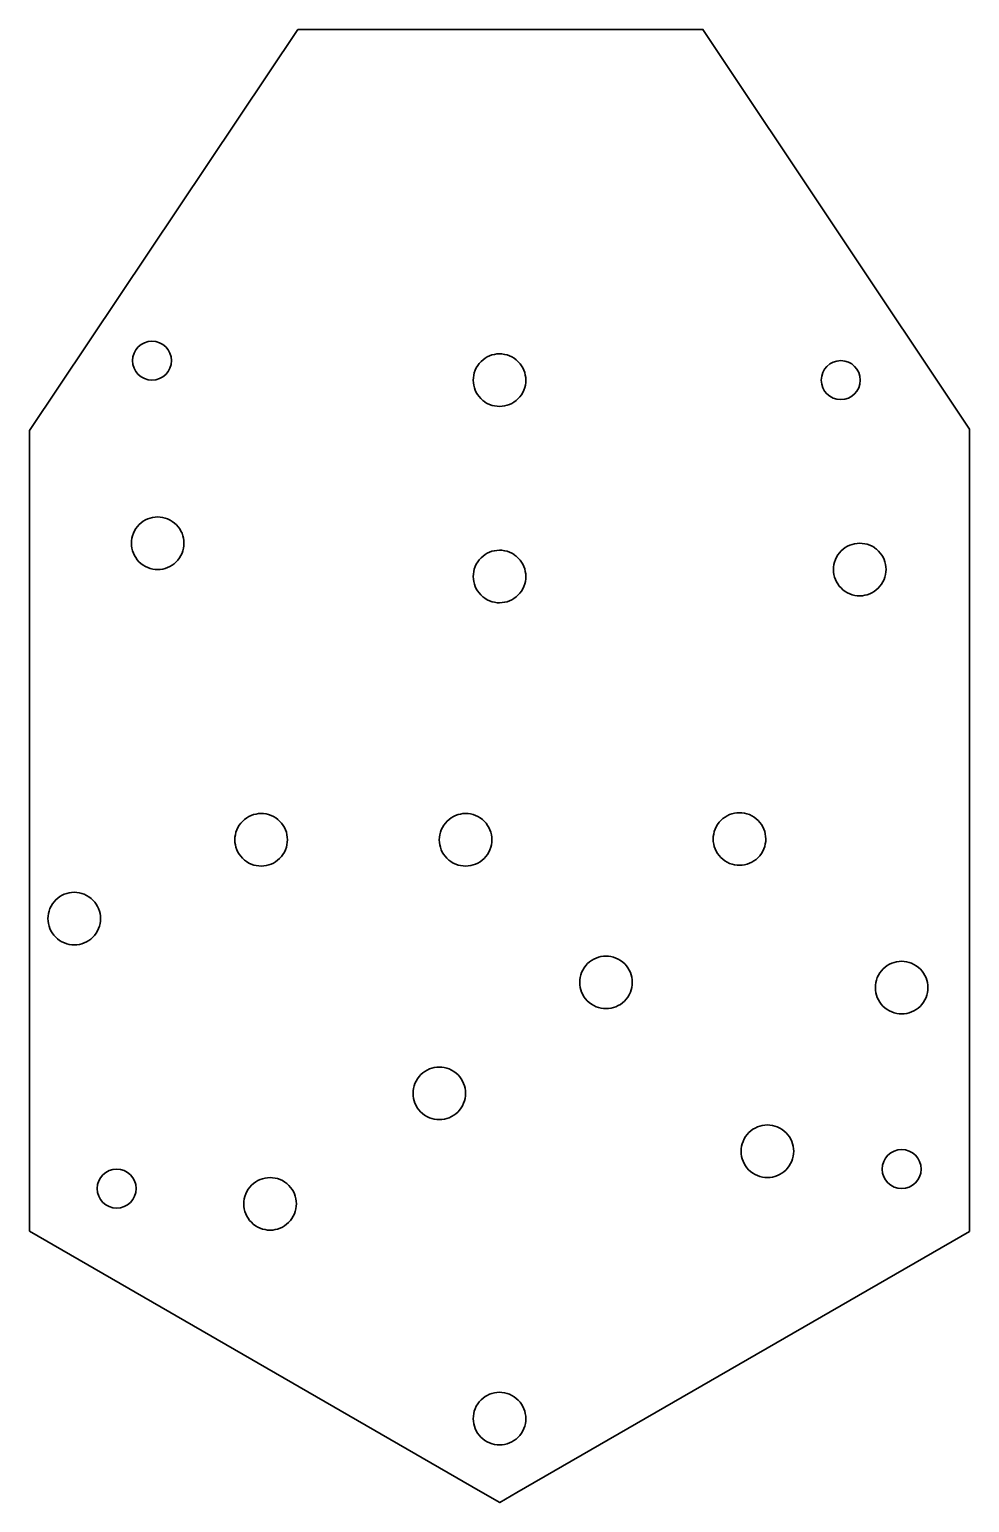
# Model space of a CAD drawing. Header units: inches. Extents: x 0 to 2.18, y -3.42 to 0.
import ezdxf

# ---------------------------------------------------------------- set-up
doc = ezdxf.new("R2010")
doc.units = ezdxf.units.IN
doc.header["$MEASUREMENT"] = 0
for name, color, linetype in [('Dimension', 7, 'Continuous'), ('Holes', 7, 'Continuous'), ('LEDs', 7, 'Continuous')]:
    doc.layers.add(name, color=color, linetype=linetype)

# ---------------------------------------------------------------- blocks, each defined once
blk = doc.blocks.new('block 4')
at = {"layer": 'Holes', "color": 174, "lineweight": 35}
blk.add_open_spline([(2.0693, -2.6454), (2.0693, -2.6704), (2.0491, -2.6907), (2.0241, -2.6907), (1.9991, -2.6907), (1.9788, -2.6704), (1.9788, -2.6454), (1.9788, -2.6204), (1.9991, -2.6001), (2.0241, -2.6001), (2.0491, -2.6001), (2.0693, -2.6204), (2.0693, -2.6454)], degree=3, knots=[0, 0, 0, 0, 1, 1, 1, 2, 2, 2, 3, 3, 3, 4, 4, 4, 4], dxfattribs=at)
blk = doc.blocks.new('block 3')
at = {"layer": 'Holes'}
blk.add_blockref('block 4', (0, 0), dxfattribs=at)
blk = doc.blocks.new('block 6')
at = {"layer": 'Holes', "color": 174, "lineweight": 35}
blk.add_open_spline([(1.928, -0.8141), (1.928, -0.8391), (1.9077, -0.8593), (1.8827, -0.8593), (1.8577, -0.8593), (1.8375, -0.8391), (1.8375, -0.8141), (1.8375, -0.7891), (1.8577, -0.7688), (1.8827, -0.7688), (1.9077, -0.7688), (1.928, -0.7891), (1.928, -0.8141)], degree=3, knots=[0, 0, 0, 0, 1, 1, 1, 2, 2, 2, 3, 3, 3, 4, 4, 4, 4], dxfattribs=at)
blk = doc.blocks.new('block 5')
at = {"layer": 'Holes'}
blk.add_blockref('block 6', (0, 0), dxfattribs=at)
blk = doc.blocks.new('block 8')
at = {"layer": 'Holes', "color": 174, "lineweight": 35}
blk.add_open_spline([(0.3296, -0.7688), (0.3296, -0.7938), (0.3093, -0.8141), (0.2843, -0.8141), (0.2593, -0.8141), (0.2391, -0.7938), (0.2391, -0.7688), (0.2391, -0.7438), (0.2593, -0.7235), (0.2843, -0.7235), (0.3093, -0.7235), (0.3296, -0.7438), (0.3296, -0.7688)], degree=3, knots=[0, 0, 0, 0, 1, 1, 1, 2, 2, 2, 3, 3, 3, 4, 4, 4, 4], dxfattribs=at)
blk = doc.blocks.new('block 7')
at = {"layer": 'Holes'}
blk.add_blockref('block 8', (0, 0), dxfattribs=at)
blk = doc.blocks.new('block 10')
at = {"layer": 'Holes', "color": 174, "lineweight": 35}
blk.add_open_spline([(0.2476, -2.6907), (0.2476, -2.7157), (0.2273, -2.7359), (0.2023, -2.7359), (0.1773, -2.7359), (0.1571, -2.7157), (0.1571, -2.6907), (0.1571, -2.6656), (0.1773, -2.6454), (0.2023, -2.6454), (0.2273, -2.6454), (0.2476, -2.6656), (0.2476, -2.6907)], degree=3, knots=[0, 0, 0, 0, 1, 1, 1, 2, 2, 2, 3, 3, 3, 4, 4, 4, 4], dxfattribs=at)
blk = doc.blocks.new('block 9')
at = {"layer": 'Holes'}
blk.add_blockref('block 10', (0, 0), dxfattribs=at)
blk = doc.blocks.new('block 2')
at = {"layer": 'Holes'}
for name in ['block 7', 'block 5', 'block 3', 'block 9']:
    blk.add_blockref(name, (0, 0), dxfattribs=at)
blk = doc.blocks.new('block 11')
at = {"layer": 'LEDs', "color": 106, "lineweight": 35}
for points in [[(1.1248, -0.7634), (1.0968, -0.7446), (1.0589, -0.7521), (1.0401, -0.7801), (1.0214, -0.8081), (1.0289, -0.846), (1.0568, -0.8647), (1.0569, -0.8647), (1.0569, -0.8647), (1.0569, -0.8648), (1.0849, -0.8835), (1.1228, -0.876), (1.1415, -0.848), (1.1603, -0.82), (1.1528, -0.7822), (1.1248, -0.7634), (1.1248, -0.7634), (1.1248, -0.7634), (1.1248, -0.7634)], [(0.3315, -1.1419), (0.3035, -1.1232), (0.2656, -1.1307), (0.2469, -1.1586), (0.2281, -1.1866), (0.2356, -1.2245), (0.2636, -1.2433), (0.2636, -1.2433), (0.2636, -1.2433), (0.2636, -1.2433), (0.2916, -1.2621), (0.3295, -1.2546), (0.3483, -1.2266), (0.367, -1.1986), (0.3595, -1.1607), (0.3315, -1.142), (0.3315, -1.1419), (0.3315, -1.1419), (0.3315, -1.1419)], [(1.9607, -1.2029), (1.9327, -1.1842), (1.8948, -1.1917), (1.8761, -1.2197), (1.8573, -1.2476), (1.8648, -1.2855), (1.8928, -1.3043), (1.8928, -1.3043), (1.8928, -1.3043), (1.8928, -1.3043), (1.9208, -1.3231), (1.9587, -1.3156), (1.9775, -1.2876), (1.9962, -1.2596), (1.9887, -1.2217), (1.9608, -1.203), (1.9607, -1.203), (1.9607, -1.203), (1.9607, -1.2029)], [(1.1248, -1.2191), (1.0968, -1.2004), (1.0589, -1.2079), (1.0401, -1.2359), (1.0214, -1.2638), (1.0289, -1.3017), (1.0568, -1.3205), (1.0569, -1.3205), (1.0569, -1.3205), (1.0569, -1.3205), (1.0849, -1.3393), (1.1228, -1.3318), (1.1415, -1.3038), (1.1603, -1.2758), (1.1528, -1.2379), (1.1248, -1.2192), (1.1248, -1.2191), (1.1248, -1.2191), (1.1248, -1.2191)], [(0.5716, -1.8303), (0.5436, -1.8116), (0.5057, -1.8191), (0.487, -1.8471), (0.4682, -1.875), (0.4757, -1.9129), (0.5037, -1.9317), (0.5037, -1.9317), (0.5037, -1.9317), (0.5037, -1.9317), (0.5317, -1.9505), (0.5696, -1.943), (0.5883, -1.915), (0.6071, -1.887), (0.5996, -1.8491), (0.5716, -1.8304), (0.5716, -1.8304), (0.5716, -1.8303), (0.5716, -1.8303)], [(1.046, -1.8303), (1.018, -1.8116), (0.9801, -1.8191), (0.9614, -1.8471), (0.9426, -1.875), (0.9501, -1.9129), (0.9781, -1.9317), (0.9781, -1.9317), (0.9781, -1.9317), (0.9782, -1.9317), (1.0061, -1.9505), (1.044, -1.943), (1.0628, -1.915), (1.0815, -1.887), (1.074, -1.8491), (1.0461, -1.8304), (1.046, -1.8304), (1.046, -1.8303), (1.046, -1.8303)], [(1.6816, -1.8285), (1.6536, -1.8097), (1.6158, -1.8172), (1.597, -1.8452), (1.5783, -1.8732), (1.5857, -1.9111), (1.6137, -1.9298), (1.6137, -1.9298), (1.6138, -1.9299), (1.6138, -1.9299), (1.6418, -1.9486), (1.6796, -1.9411), (1.6984, -1.9131), (1.7171, -1.8852), (1.7097, -1.8473), (1.6817, -1.8285), (1.6817, -1.8285), (1.6816, -1.8285), (1.6816, -1.8285)], [(0.1378, -2.0132), (0.1099, -1.9944), (0.072, -2.0019), (0.0532, -2.0299), (0.0345, -2.0579), (0.042, -2.0958), (0.0699, -2.1145), (0.07, -2.1145), (0.07, -2.1145), (0.07, -2.1146), (0.098, -2.1333), (0.1359, -2.1258), (0.1546, -2.0978), (0.1734, -2.0699), (0.1659, -2.032), (0.1379, -2.0132), (0.1379, -2.0132), (0.1379, -2.0132), (0.1378, -2.0132)], [(1.3718, -2.1613), (1.3438, -2.1426), (1.306, -2.15), (1.2872, -2.178), (1.2685, -2.206), (1.2759, -2.2439), (1.3039, -2.2627), (1.3039, -2.2627), (1.304, -2.2627), (1.304, -2.2627), (1.332, -2.2814), (1.3698, -2.2739), (1.3886, -2.246), (1.4073, -2.218), (1.3999, -2.1801), (1.3719, -2.1613), (1.3719, -2.1613), (1.3718, -2.1613), (1.3718, -2.1613)], [(2.058, -2.1734), (2.03, -2.1547), (1.9921, -2.1622), (1.9734, -2.1901), (1.9546, -2.2181), (1.9621, -2.256), (1.9901, -2.2748), (1.9901, -2.2748), (1.9901, -2.2748), (1.9901, -2.2748), (2.0181, -2.2935), (2.056, -2.2861), (2.0748, -2.2581), (2.0935, -2.2301), (2.086, -2.1922), (2.058, -2.1734), (2.058, -2.1734), (2.058, -2.1734), (2.058, -2.1734)], [(0.985, -2.4189), (0.957, -2.4001), (0.9191, -2.4076), (0.9004, -2.4356), (0.8816, -2.4636), (0.8891, -2.5015), (0.9171, -2.5202), (0.9171, -2.5203), (0.9171, -2.5203), (0.9171, -2.5203), (0.9451, -2.539), (0.983, -2.5315), (1.0018, -2.5036), (1.0205, -2.4756), (1.013, -2.4377), (0.985, -2.4189), (0.985, -2.4189), (0.985, -2.4189), (0.985, -2.4189)], [(1.7464, -2.5534), (1.7184, -2.5346), (1.6805, -2.5421), (1.6618, -2.5701), (1.643, -2.5981), (1.6505, -2.636), (1.6785, -2.6547), (1.6785, -2.6547), (1.6785, -2.6547), (1.6785, -2.6548), (1.7065, -2.6735), (1.7444, -2.666), (1.7632, -2.638), (1.7819, -2.61), (1.7744, -2.5722), (1.7465, -2.5534), (1.7464, -2.5534), (1.7464, -2.5534), (1.7464, -2.5534)], [(0.5924, -2.6754), (0.5644, -2.6567), (0.5265, -2.6642), (0.5077, -2.6921), (0.489, -2.7201), (0.4965, -2.758), (0.5245, -2.7768), (0.5245, -2.7768), (0.5245, -2.7768), (0.5245, -2.7768), (0.5525, -2.7955), (0.5904, -2.7881), (0.6091, -2.7601), (0.6279, -2.7321), (0.6204, -2.6942), (0.5924, -2.6754), (0.5924, -2.6754), (0.5924, -2.6754), (0.5924, -2.6754)], [(1.1248, -3.1739), (1.0968, -3.1552), (1.0589, -3.1627), (1.0401, -3.1907), (1.0214, -3.2186), (1.0289, -3.2565), (1.0568, -3.2753), (1.0569, -3.2753), (1.0569, -3.2753), (1.0569, -3.2753), (1.0849, -3.2941), (1.1228, -3.2866), (1.1415, -3.2586), (1.1603, -3.2306), (1.1528, -3.1927), (1.1248, -3.174), (1.1248, -3.174), (1.1248, -3.174), (1.1248, -3.1739)]]:
    blk.add_open_spline(points, degree=3, knots=[0, 0, 0, 0, 1, 1, 1, 2, 2, 2, 3, 3, 3, 4, 4, 4, 5, 5, 5, 6, 6, 6, 6], dxfattribs=at)

msp = doc.modelspace()

# ---------------------------------------------------------------- linework, layer by layer
at = {"layer": 'Dimension', "color": 223, "lineweight": 35}
msp.add_lwpolyline([(2.1815, -2.1569), (2.1815, -2.7901), (1.1311, -3.3965), (1.0914, -3.4194), (1.0468, -3.3936), (0, -2.7893), (0, -2.1599), (0, -1.4876), (0, -0.9307), (0.6231, 0), (1.5629, 0), (2.1815, -0.9279), (2.1815, -1.4918), (2.1815, -2.1569)], dxfattribs=at)

# ---------------------------------------------------------------- block references
at = {"layer": 'Holes'}
msp.add_blockref('block 2', (0, 0), dxfattribs=at)
at = {"layer": 'LEDs'}
msp.add_blockref('block 11', (0, 0), dxfattribs=at)

doc.saveas('drawing.dxf')
